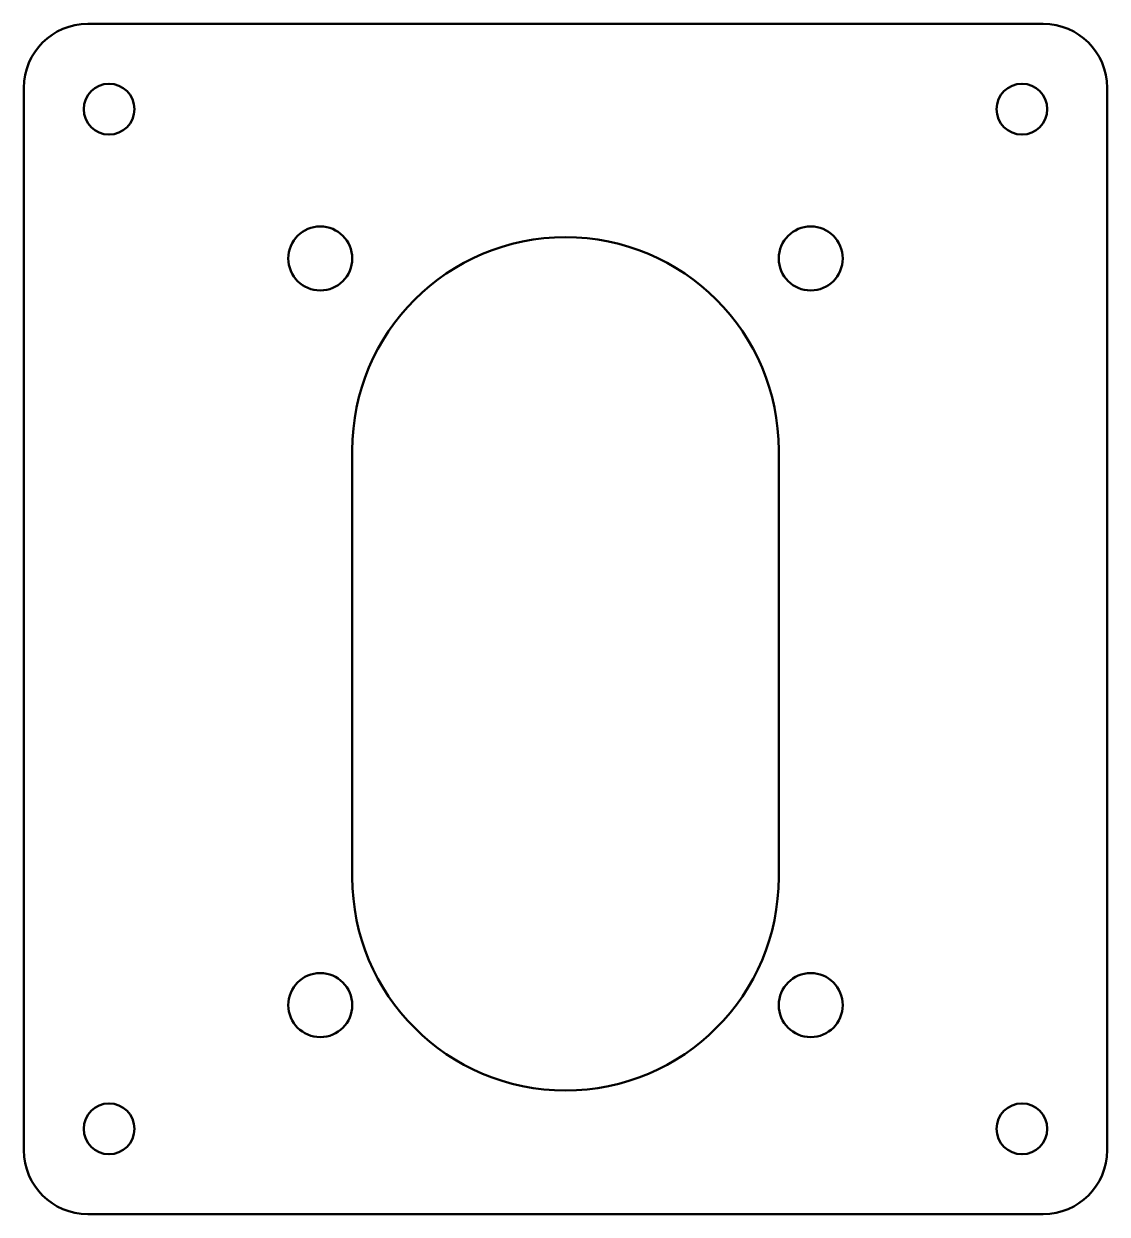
# Model space of a CAD drawing. Header units: inches. Extents: x 2.14 to 6.14, y 4.68 to 9.08.
import ezdxf

# ---------------------------------------------------------------- set-up
doc = ezdxf.new("R2010")
doc.units = ezdxf.units.IN
doc.header["$LTSCALE"] = 0.75
doc.header["$MEASUREMENT"] = 0
doc.layers.add('Visible', color=7, linetype='Continuous', lineweight=50)

msp = doc.modelspace()

# ---------------------------------------------------------------- linework, layer by layer
at = {"layer": 'Visible'}
for p, q in [((5.901099, 9.075518, 0.054687), (2.37354, 9.075518, 0.054687)), ((2.13732, 8.839297, 0.054687), (2.13732, 4.918037, 0.054687)), ((6.13732, 4.918037, 0.054687), (6.13732, 8.839297, 0.054687)), ((3.349918, 5.925911, 0.054687), (3.349918, 7.500715, 0.054687)), ((4.924721, 7.500715, 0.054687), (4.924721, 5.925911, 0.054687)), ((2.37354, 4.681817, 0.054687), (5.901099, 4.681817, 0.054687))]:
    msp.add_line(p, q, dxfattribs=at)
at = {"layer": 'Visible', "extrusion": (0, 0, -1)}
for centre, radius in [((-2.45228, 8.760557, -0.054687), 0.09375), ((-5.822359, 8.760557, -0.054687), 0.09375), ((-3.231808, 8.209376, -0.054687), 0.11811), ((-5.042832, 8.209376, -0.054687), 0.11811), ((-3.231808, 5.45347, -0.054687), 0.11811), ((-5.042832, 5.45347, -0.054687), 0.11811), ((-2.45228, 4.996778, -0.054687), 0.09375), ((-5.822359, 4.996778, -0.054687), 0.09375)]:
    msp.add_circle(centre, radius, dxfattribs=at)
for centre, radius, start, end in [((-2.37354, 8.839297, -0.054687), 0.23622, 0, 90), ((-5.901099, 8.839297, -0.054687), 0.23622, 90, 180), ((-4.13732, 7.500715, -0.054687), 0.787402, 0, 180), ((-4.13732, 5.925911, -0.054687), 0.787402, 180, 0), ((-2.37354, 4.918037, -0.054687), 0.23622, 270, 0), ((-5.901099, 4.918037, -0.054687), 0.23622, 180, 270)]:
    msp.add_arc(centre, radius, start, end, dxfattribs=at)

doc.saveas('drawing.dxf')
